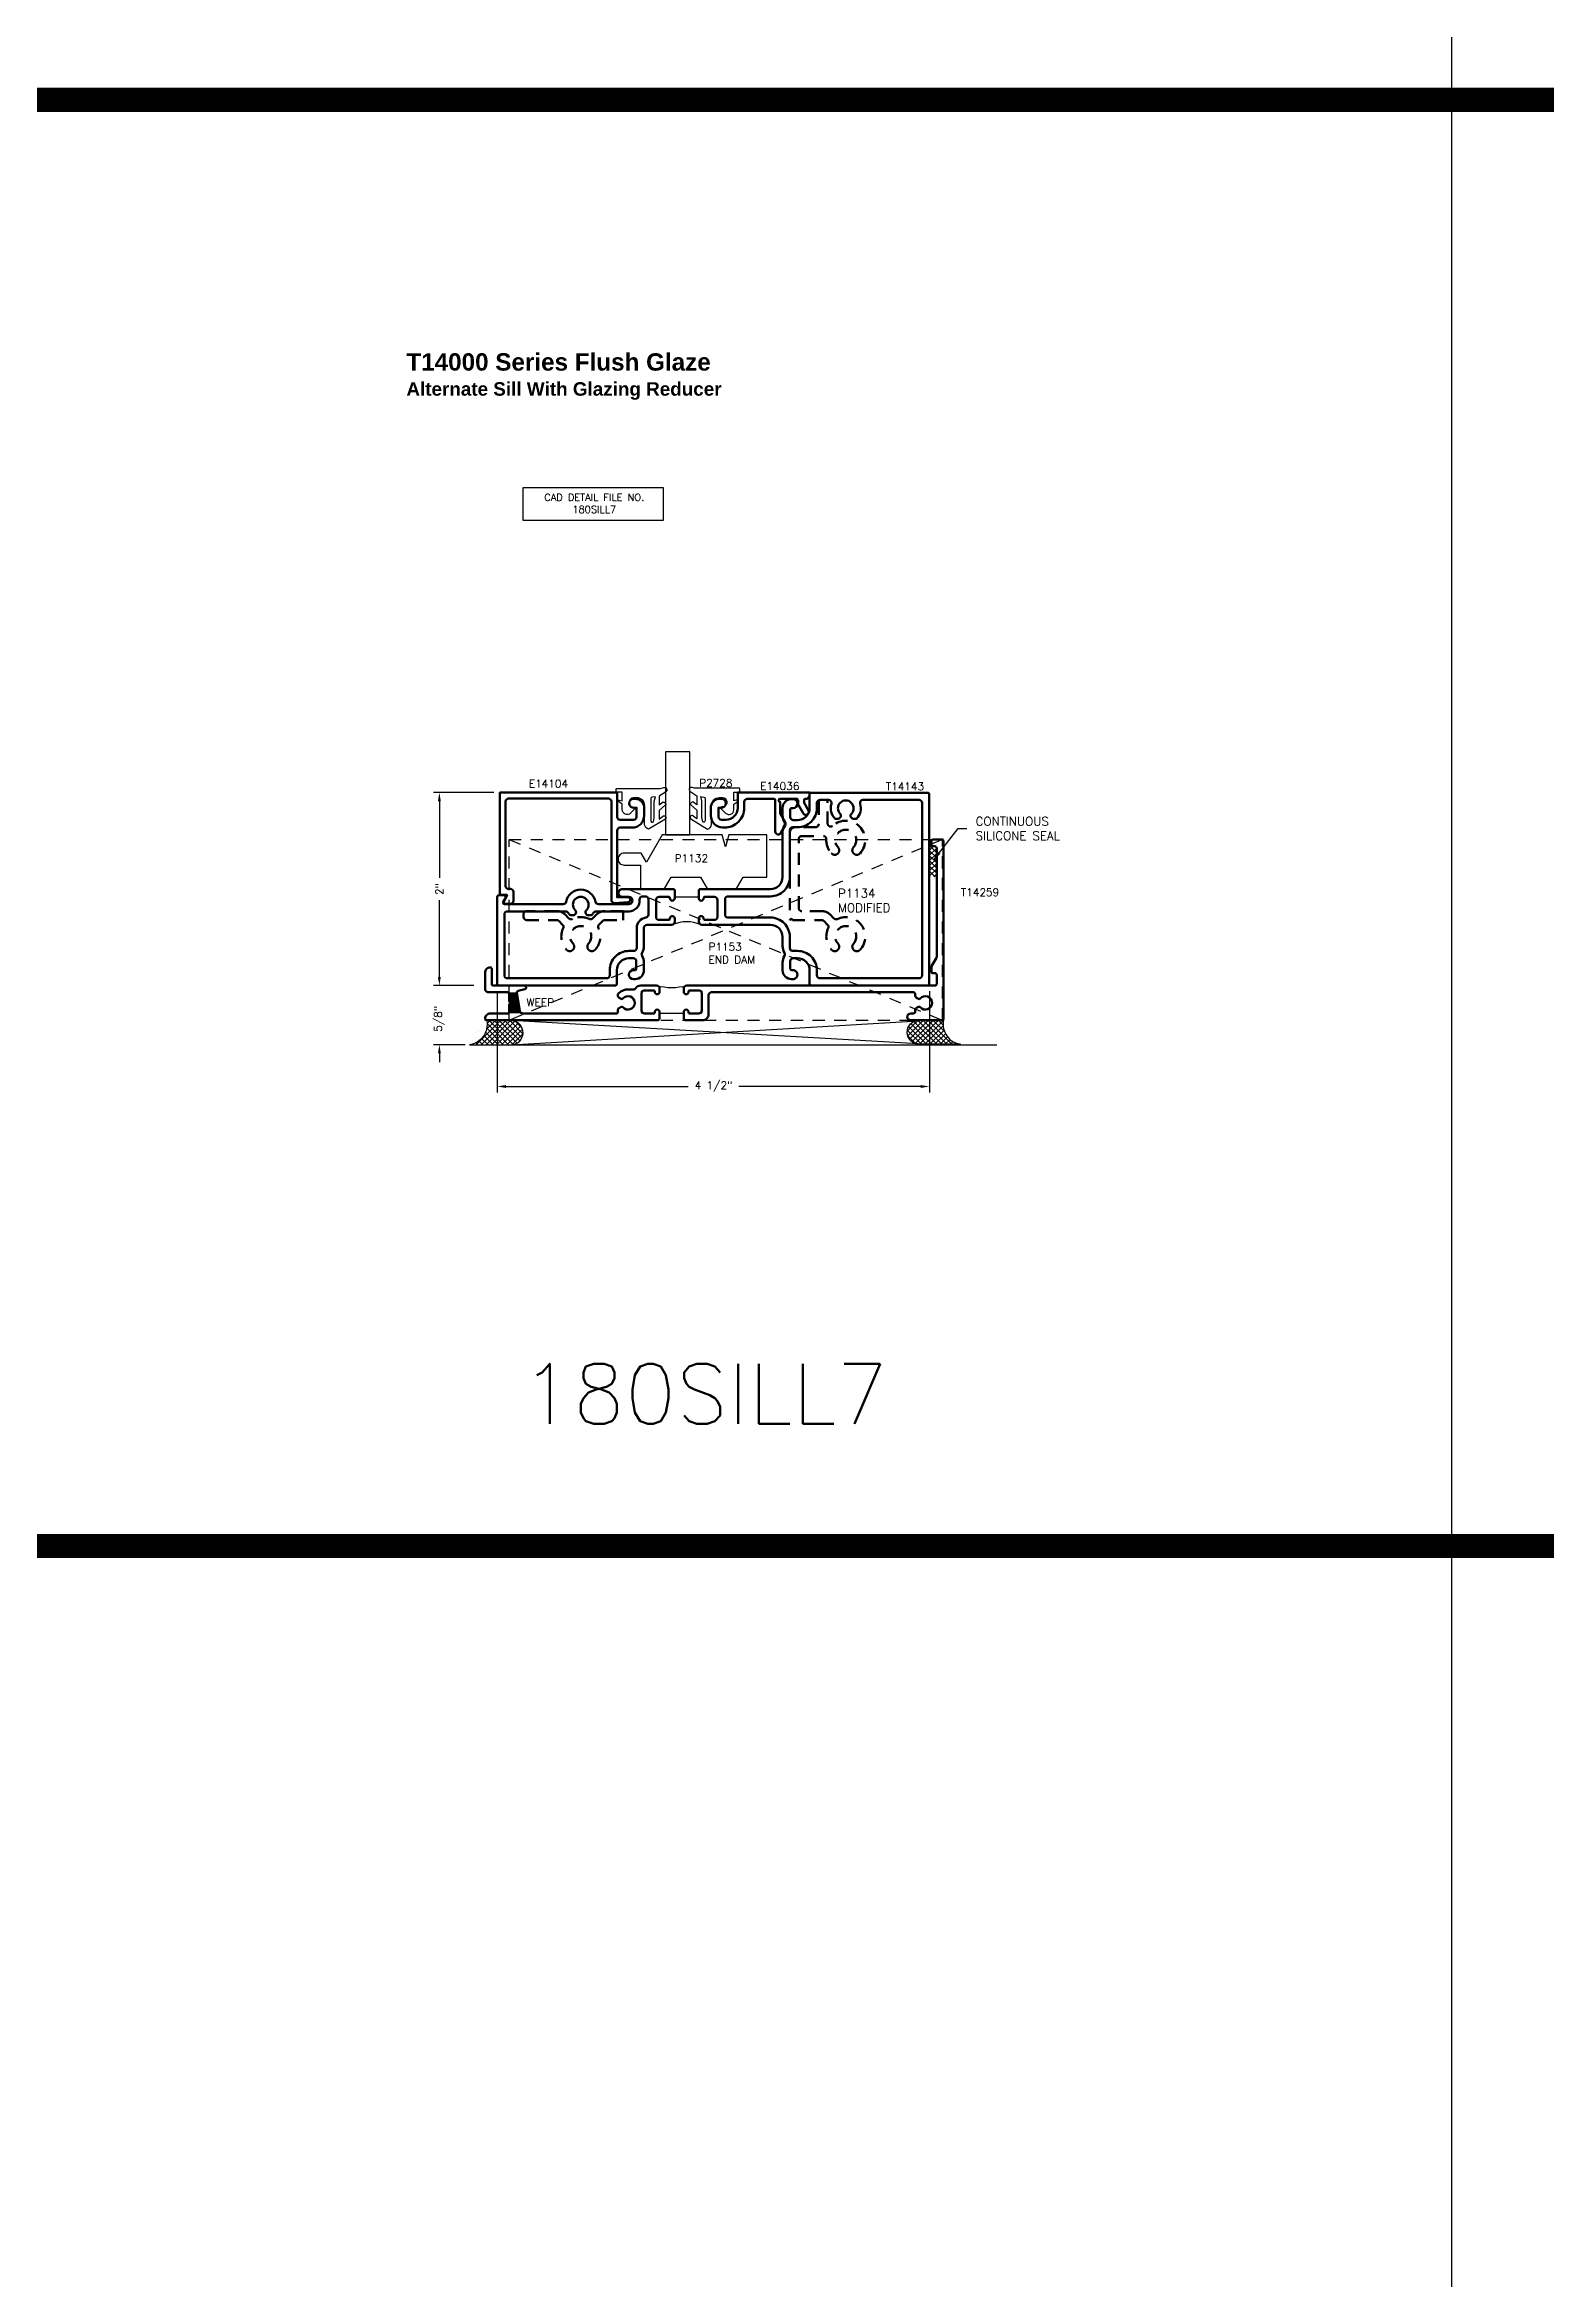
# Model space of a CAD drawing. Extents: x 0 to 139, y -15 to 75.
# Drawn here: x 47.27 to 62.86, y 7.27 to 30.45 of the extents above; entities that cross this region are included whole.
import ezdxf

# ---------------------------------------------------------------- set-up
doc = ezdxf.new("R2010")
doc.units = 0
doc.header["$MEASUREMENT"] = 0
doc.header["$PDMODE"] = 3
doc.linetypes.add('HIDDEN2', pattern=[0.1875, 0.125, -0.0625])
doc.layers.get('DEFPOINTS').update_dxf_attribs({"linetype": 'CONTINUOUS'})
for name, color, linetype in [('R-ANNO-DIMS', 3, 'CONTINUOUS'), ('R-ANNO-TEXT', 6, 'CONTINUOUS'), ('R-Det1', 4, 'CONTINUOUS'), ('R-Det2', 2, 'CONTINUOUS'), ('R-DET3', 5, 'CONTINUOUS'), ('R-OTLN', 1, 'CONTINUOUS'), ('R-PAT1', 5, 'CONTINUOUS'), ('TITLE', 7, 'CONTINUOUS')]:
    doc.layers.add(name, color=color, linetype=linetype)
doc.styles.get("Standard").update_dxf_attribs({"font": 'simplex'})
doc.dimstyles.new('1X', dxfattribs={"dimtxt": 0.08, "dimasz": 0.09, "dimexe": 0.0625, "dimexo": 0.0625, "dimgap": 0.062, "dimtad": 0, "dimdec": 5, "dimzin": 4, "dimdsep": 46, "dimlunit": 5, "dimtxsty": 'Standard', "dimcen": 0, "dimclrd": 256, "dimclre": 256, "dimclrt": 256, "dimadec": 0, "dimazin": 1, "dimtfac": 1, "dimtdec": 5, "dimtofl": 0, "dimtmove": 0, "dimatfit": 3, "dimfxl": 0, "dimfrac": 2, "dimtolj": 1, "dimtzin": 4, "dimarcsym": 0})

# ---------------------------------------------------------------- blocks, each defined once
blk = doc.blocks.new('*D69')
at = {"layer": 'DEFPOINTS', "color": 0}
for p in [(51.999, 22.695), (51.371, 20.693), (51.789, 20.693)]:
    blk.add_point(p, dxfattribs=at)
at = {"layer": 'R-ANNO-DIMS', "lineweight": -2}
for p, q in [((51.936, 22.695), (51.309, 22.695)), ((51.371, 22.605), (51.371, 21.809)), ((51.371, 20.783), (51.371, 21.579)), ((51.727, 20.693), (51.309, 20.693))]:
    blk.add_line(p, q, dxfattribs=at)
at = {"layer": 'R-ANNO-DIMS'}
for points in [[(51.356, 22.605), (51.386, 22.605), (51.371, 22.695)], [(51.356, 20.783), (51.386, 20.783), (51.371, 20.693)]]:
    blk.add_solid(points, dxfattribs=at)
at = {"layer": 'R-ANNO-DIMS', "insert": (51.371, 21.694), "char_height": 0.08, "attachment_point": 5, "rotation": 90}
blk.add_mtext('\\A1;2"', dxfattribs=at)
blk = doc.blocks.new('*D68')
at = {"layer": 'DEFPOINTS', "color": 0}
for p in [(51.971, 20.696), (56.456, 20.696), (56.456, 19.646)]:
    blk.add_point(p, dxfattribs=at)
at = {"layer": 'R-ANNO-DIMS', "lineweight": -2}
for p, q in [((51.971, 20.633), (51.971, 19.584)), ((56.456, 20.633), (56.456, 19.584)), ((52.061, 19.646), (53.954, 19.646)), ((56.366, 19.646), (54.478, 19.646))]:
    blk.add_line(p, q, dxfattribs=at)
at = {"layer": 'R-ANNO-DIMS'}
for points in [[(52.061, 19.661), (52.061, 19.631), (51.971, 19.646)], [(56.366, 19.661), (56.366, 19.631), (56.456, 19.646)]]:
    blk.add_solid(points, dxfattribs=at)
at = {"layer": 'R-ANNO-DIMS', "insert": (54.216, 19.646), "char_height": 0.08, "attachment_point": 5}
blk.add_mtext('\\A1;4 1/2"', dxfattribs=at)
blk = doc.blocks.new('*D70')
at = {"layer": 'DEFPOINTS', "color": 0}
for p in [(51.371, 20.693), (51.789, 20.693), (51.7, 20.079)]:
    blk.add_point(p, dxfattribs=at)
at = {"layer": 'R-ANNO-DIMS', "lineweight": -2}
for p, q in [((51.371, 20.783), (51.371, 20.873)), ((51.727, 20.693), (51.309, 20.693)), ((51.637, 20.079), (51.309, 20.079)), ((51.371, 19.989), (51.371, 19.899))]:
    blk.add_line(p, q, dxfattribs=at)
at = {"layer": 'R-ANNO-DIMS'}
for points in [[(51.356, 20.783), (51.386, 20.783), (51.371, 20.693)], [(51.356, 19.989), (51.386, 19.989), (51.371, 20.079)]]:
    blk.add_solid(points, dxfattribs=at)
at = {"layer": 'R-ANNO-DIMS', "insert": (51.371, 20.348), "char_height": 0.08, "attachment_point": 5, "rotation": 90}
blk.add_mtext('\\A1;5/8"', dxfattribs=at)
blk = doc.blocks.new('P2728 gasket')
at = {"layer": 'R-Det2'}
blk.add_lwpolyline([(86.461, 33.362), (86.567, 33.537, 0.301952), (86.52, 33.577), (86.32, 33.577, -0.414214), (86.24, 33.657), (86.24, 33.695, -0.388879), (86.276, 33.735), (86.292, 33.736, -0.440011), (86.336, 33.696), (86.336, 33.682, 0.668179), (86.353, 33.675), (86.401, 33.724, 0.668179), (86.366, 33.809), (86.307, 33.809), (86.279, 33.849, 0.836323), (86.264, 33.842), (86.273, 33.809), (86.189, 33.809, -0.414214), (86.183, 33.815), (86.183, 33.865, 0.414214), (86.177, 33.871), (86.149, 33.871, 0.414214), (86.143, 33.865), (86.143, 33.427, -0.083245), (86.135, 33.378), (86.135, 33.378)], format="xyb", dxfattribs=at)
for points in [[(86.174, 33.352), (86.223, 33.426), (86.314, 33.426), (86.283, 33.384)], [(86.313, 33.359), (86.371, 33.426), (86.462, 33.426), (86.431, 33.388)]]:
    blk.add_lwpolyline(points, dxfattribs=at)
at = {"layer": 'R-Det2', "lineweight": 25}
blk.add_lwpolyline([(86.235, 33.499, -0.372312), (86.249, 33.512), (86.48, 33.512, -0.668179), (86.49, 33.486), (86.448, 33.478), (86.274, 33.478), (86.23, 33.465)], format="xyb", close=True, dxfattribs=at)
at = {"layer": 'R-Det2', "ltscale": 0.1}
for centre, radius, start, end in [((86.157, 33.369), 0.0237, 157.7655, 314.5007), ((86.313, 33.388), 0.0297, 188.4603, 270), ((86.446, 33.375), 0.0199, 139.7022, 319.7022)]:
    blk.add_arc(centre, radius, start, end, dxfattribs=at)
blk = doc.blocks.new('P1153')
at = {"layer": 'R-DET3', "linetype": 'HIDDEN2'}
for p, q in [((150.972, 34.469), (155.472, 32.594)), ((155.47, 34.469), (150.972, 32.594)), ((150.972, 32.594), (150.972, 34.469)), ((150.972, 34.468), (155.467, 34.468)), ((155.47, 32.595), (155.47, 34.47)), ((150.972, 32.594), (155.472, 32.594))]:
    blk.add_line(p, q, dxfattribs=at)

msp = doc.modelspace()

# ---------------------------------------------------------------- hatches: boundary and pattern name
at = {"layer": 'R-PAT1'}
h = msp.add_hatch(dxfattribs=at)
h.set_pattern_fill('ANSI37', color=256, scale=0.3, style=0)
h.set_pattern_definition([(45, (42.057633, 15.225885), (-0.0265165, 0.0265165), []), (135, (42.057633, 15.225885), (-0.0265165, -0.0265165), [])])
h.paths.add_polyline_path([(56.4555207, 21.8210466), (56.5321251, 21.8210466), (56.5321251, 22.1236013, 0.3522849494), (56.5203394, 22.1382528), (56.4555207, 22.1374598)])
h = msp.add_hatch(color=256, dxfattribs=at)
edge = h.paths.add_edge_path()
edge.add_line((52.0945969, 20.5353468), (52.0945969, 20.6079861))
edge.add_arc((52.0795969, 20.6079861), 0.015, 0.00000007, 61.04497582)
edge.add_arc((52.0873429, 20.6219861), 0.001, 90, 241.04497576, ccw=False)
edge.add_line((52.0873429, 20.6229861), (52.175277, 20.6229861))
edge.add_arc((52.175277, 20.6219861), 0.001, -0.87114697, 89.99999943, ccw=False)
edge.add_arc((52.1912752, 20.6217429), 0.015, 179.1288536, 188.70564744)
edge.add_line((52.176448, 20.6194725), (52.2055686, 20.429294))
edge.add_arc((52.2362114, 20.4339861), 0.031, 188.70564744, 249.63586525)
edge.add_arc((52.2250759, 20.4039861), 0.001, -89.99999994, 69.63586531, ccw=False)
edge.add_line((52.2250759, 20.4029861), (52.0873429, 20.4029861))
edge.add_arc((52.0873429, 20.4039861), 0.001, 118.95502424, 270, ccw=False)
edge.add_arc((52.0795969, 20.4179861), 0.015, 298.95502418, 359.99999993)
edge.add_line((52.0945969, 20.4179861), (52.0945969, 20.4906254))
edge.add_arc((52.1095969, 20.4906254), 0.015, 131.8103149, 180, ccw=False)
edge.add_arc((52.0895969, 20.5129861), 0.015, 311.8103149, 408.1896851)
edge.add_arc((52.1095969, 20.5353468), 0.015, 180, 228.1896851, ccw=False)
h = msp.add_hatch(dxfattribs=at)
h.set_pattern_fill('ANSI37', color=256, scale=0.3, style=0)
h.set_pattern_definition([(315, (50.24903, 26.264767), (-0.0265165, -0.0265165), []), (225, (50.24903, 26.264767), (-0.0265165, 0.0265165), [])])
edge = h.paths.add_edge_path()
edge.add_line((51.6845458, 20.0773921), (52.1131892, 20.0773921))
edge.add_arc((52.1131892, 20.2031678), 0.1257757, 270.0000074, 447.46272372)
edge.add_line((52.1187572, 20.3288202), (51.8625668, 20.3272553))
edge.add_arc((51.6520689, 20.2888802), 0.2139673, -81.2696477, 10.33190092, ccw=False)
h = msp.add_hatch(dxfattribs=at)
h.set_pattern_fill('ANSI37', color=256, scale=0.3, style=0)
h.set_pattern_definition([(315, (50.503586, 26.270498), (-0.0265165, -0.0265165), []), (225, (50.503586, 26.270498), (-0.0265165, 0.0265165), [])])
edge = h.paths.add_edge_path()
edge.add_line((56.780146, 20.0831229), (56.3515027, 20.083123))
edge.add_arc((56.3515027, 20.2088987), 0.1257757, 92.53727628, 269.9999926, ccw=False)
edge.add_line((56.3459347, 20.3345511), (56.6021251, 20.3329861))
edge.add_arc((56.8126229, 20.2946111), 0.2139673, 169.66809908, 261.2696477)

# ---------------------------------------------------------------- linework, layer by layer
at = {"layer": 'R-ANNO-TEXT'}
msp.add_lwpolyline([(52.2416645, 25.8594073), (53.6931444, 25.8594073), (53.6931444, 25.5173445), (52.2416645, 25.5173445)], close=True, dxfattribs=at)
at = {"layer": 'R-Det1', "color": 5}
msp.add_line((51.6999655, 20.0793506), (57.1559655, 20.0793506), dxfattribs=at)
at = {"layer": 'R-Det1', "lineweight": 50}
for points in [[(53.371964, 22.3311023, 0.4144), (53.496964, 22.4561023), (53.496964, 22.5361023, 0.4139789032), (53.403964, 22.6291023), (53.387464, 22.6291023, 1), (53.387464, 22.5361023), (53.416964, 22.5361023), (53.416964, 22.4421023, -0.4129032258), (53.385964, 22.4111023), (53.246964, 22.4111023, -0.4129032258), (53.215964, 22.4421023), (53.215964, 22.6951023), (51.998864, 22.6951023), (51.998864, 21.6331023), (52.073864, 21.6331023), (52.041264, 21.5627023, 0.5484584395), (52.055864, 21.5401023), (52.108864, 21.5401023, 0.4133333333), (52.138864, 21.5701023), (52.138864, 21.6331023), (52.138864, 21.6641023, 0.4129032258), (52.107864, 21.6951023), (52.088864, 21.6951023, -0.4133333333), (52.058864, 21.7251023), (52.058864, 22.6021023, -0.4129032258), (52.089864, 22.6331023), (53.124964, 22.6331023, -0.4129032258), (53.155964, 22.6021023), (53.155964, 21.5789023, 0.4379270187), (53.189464, 21.5480023), (53.329764, 21.5592023, 0.963981017), (53.327864, 21.6091023), (53.215964, 21.6091023), (53.215964, 22.3001023, -0.4129032258), (53.246964, 22.3311023), (53.371964, 22.3311023)], [(55.2005726, 22.5101384), (55.1555206, 22.5881494), (55.1555206, 22.6146013, -0.4142135624), (55.1705206, 22.6296013), (55.1846337, 22.6296013, 0.2678077575), (55.1976201, 22.6370944), (55.2135206, 22.6646013), (55.2135206, 22.6956013), (54.4685206, 22.6956013), (54.4685206, 22.5366013, -0.4142135624), (54.3435206, 22.4116013), (54.2985206, 22.4116013, -0.4129032258), (54.2675206, 22.4426013), (54.2675206, 22.5366013), (54.2970206, 22.5366013, 1), (54.2970206, 22.6296013), (54.2805206, 22.6296013, 0.4150537634), (54.1875206, 22.5366013), (54.1875206, 22.4566013, 0.4120367457), (54.3115206, 22.3316013), (54.3295206, 22.3316013, 0.4142135624), (54.5345206, 22.5366013), (54.5345206, 22.5986013, -0.4142135624), (54.5655206, 22.6296013), (54.8415206, 22.6296013, -0.4142135624), (54.8565206, 22.6146013), (54.8565206, 22.2911013, 0.7660915713), (54.9143206, 22.2756013), (54.9595206, 22.3539013, 0.2613254343), (54.9589206, 22.3860013), (54.9065206, 22.4768013), (54.9065206, 22.5986013, -0.4133333333), (54.8915206, 22.6136013), (54.8915206, 22.6146013, -0.4133333333), (54.9065206, 22.6296013), (55.0785206, 22.6296013, -0.4142135624), (55.0935206, 22.6146013), (55.0935206, 22.5716013), (55.1468726, 22.4791384, 1)], [(53.9066296, 20.4029861), (53.9066296, 20.3479861), (53.9216296, 20.3329861), (54.1026296, 20.3329861, 0.4142135624), (54.1646296, 20.3949861), (54.1646296, 20.5919861, -0.4142135624), (54.1956296, 20.6229861), (56.2899714, 20.6229861, -0.4791776784), (56.3095041, 20.5986877, 0.3269025534), (56.3242796, 20.5651784), (56.3423009, 20.5547739, 0.3624762266), (56.3612405, 20.5580619, -2.7339006994), (56.3610518, 20.4677301, 0.3636585422), (56.3420717, 20.4710661), (56.324015, 20.460641, 0.3260540704), (56.3092191, 20.4272246, -0.4782352127), (56.2896734, 20.4029861), (56.2621251, 20.4029861, 1), (56.2621251, 20.3329861), (56.5871251, 20.3329861, 0.4142135624), (56.6021251, 20.3479861), (56.6021251, 22.1929861, 0.4142135624), (56.5871251, 22.2079861), (56.4971251, 22.2079861, 0.4142135624), (56.4771251, 22.1879861), (56.4771251, 22.1576377, 0.4142135624), (56.4971251, 22.1376377), (56.5121251, 22.1376377, -0.4142135624), (56.5321251, 22.1176377), (56.5321251, 20.9906079, -0.1316524976), (56.5294456, 20.9806079), (56.4798046, 20.8946271, 0.1316524976), (56.4771251, 20.8846271), (56.4771251, 20.8349861, 0.4142135624), (56.4921251, 20.8199861), (56.5171251, 20.8199861, -0.4142135624), (56.5321251, 20.8049861), (56.5321251, 20.7079861, -0.4142135624), (56.5171251, 20.6929861), (53.9376296, 20.6929861, 0.4142135624), (53.9066296, 20.6619861), (53.9066296, 20.6279861, 0.4142135624), (53.9316296, 20.6029861, 0.4142135624), (53.9566296, 20.6279861, -0.4142135624), (53.9716296, 20.6429861), (54.0636296, 20.6429861, -0.4142135624), (54.0946296, 20.6119861), (54.0946296, 20.4339861, -0.4142135624), (54.0636296, 20.4029861), (53.9716296, 20.4029861, -0.4142135624), (53.9566296, 20.4179861, 0.4142135624), (53.9316296, 20.4429861, 0.4142135624), (53.9066296, 20.4179861)], [(53.6566296, 20.4029861), (53.6566296, 20.4179861, 0.4142135624), (53.6316296, 20.4429861, 0.4142135624), (53.6066296, 20.4179861, -0.4142135624), (53.5916296, 20.4029861), (53.4996296, 20.4029861, -0.4142135624), (53.4686296, 20.4339861), (53.4686296, 20.6119861, -0.4142135624), (53.4996296, 20.6429861), (53.5916296, 20.6429861, -0.4142135624), (53.6066296, 20.6279861, 0.4142135624), (53.6316296, 20.6029861, 0.4142135624), (53.6566296, 20.6279861), (53.6566296, 20.6619861, 0.4142135624), (53.6256296, 20.6929861), (53.4606296, 20.6929861, 0.2643693156), (53.4073554, 20.6627013, -0.2643693156), (53.3901701, 20.652932), (53.3286296, 20.652932, 0.1915114353), (53.2324976, 20.6147094, 0.5020398469), (53.238284, 20.5653262), (53.2563052, 20.5549216, 0.3624762266), (53.2752448, 20.5582097, -2.7339006994), (53.2750561, 20.4678779, 0.3636585422), (53.256076, 20.4712138), (53.2359861, 20.4596149), (53.2380658, 20.4609159, 0.3670284037), (53.2243938, 20.4232095, -0.5226700084), (53.2103326, 20.4029861), (52.2362114, 20.4029861, -0.3703793277), (52.2055686, 20.429294), (52.176448, 20.6194725, -0.3873357555), (52.187643, 20.6362965), (52.2569019, 20.6535813, 0.88462431), (52.252059, 20.6929861), (51.9295969, 20.6929861, -0.4142135624), (51.9145969, 20.7079861), (51.9145969, 20.8659861, 0.4142135624), (51.8995969, 20.8809861, 0.4142135624), (51.8445969, 20.8259861), (51.8445969, 20.6579861, 0.4142135624), (51.8795969, 20.6229861), (52.0795969, 20.6229861, -0.4142135624), (52.0945969, 20.6079861), (52.0945969, 20.5353468, 0.2134217653), (52.0995969, 20.5241665, -0.4306146857), (52.1002035, 20.5023795), (52.0989903, 20.5011663, 0.1989123674), (52.0945969, 20.4905597), (52.0945969, 20.4179861, -0.4142135624), (52.0795969, 20.4029861), (51.8995969, 20.4029861, 0.4142135624), (51.8445969, 20.3479861), (51.8445969, 20.3479861, 0.4142135624), (51.8595969, 20.3329861), (53.6416296, 20.3329861), (53.6566296, 20.3479861)]]:
    msp.add_lwpolyline(points, format="xyb", close=True, dxfattribs=at)
at = {"layer": 'R-Det2'}
msp.add_lwpolyline([(53.7185539, 23.1175804), (53.7185539, 22.2549871), (53.9685539, 22.2549871), (53.9685539, 23.1175804), (53.7185539, 23.1175804)], dxfattribs=at)
at = {"layer": 'R-Det2', "color": 2}
msp.add_lwpolyline([(54.0806579, 21.8179861), (54.1528267, 21.6929861), (54.4525209, 21.6929861), (54.5246897, 21.8179861), (54.7706316, 21.8179861), (54.7706316, 22.2549871), (54.3743203, 22.2549871), (54.3408267, 22.1299871), (54.307333, 22.2549871), (53.6831943, 22.2549871), (53.5205259, 21.9732371), (53.4663993, 22.0669871), (53.2889049, 22.0669871, 0.4142135624), (53.2269049, 22.0049871), (53.2269049, 22.0039871, 0.4142135624), (53.2889049, 21.9419871), (53.4581316, 21.9419871), (53.4581316, 21.6929861), (53.7028267, 21.6929861), (53.7749954, 21.8179861)], format="xyb", close=True, dxfattribs=at)
at = {"layer": 'R-DET3'}
for p, q in [((52.1187572, 20.0788202), (56.4601251, 20.3326013)), ((56.4601251, 20.0826013), (52.1187572, 20.3288202))]:
    msp.add_line(p, q, dxfattribs=at)
at = {"layer": 'R-DET3', "linetype": 'HIDDEN2', "lineweight": 50}
msp.add_lwpolyline([(55.0074963, 21.3716023), (55.0224963, 21.3866023), (55.0374963, 21.3716023), (55.3389181, 21.3716023, -0.1989123674), (55.3608384, 21.3625226), (55.4002652, 21.3230958, -0.3180460654), (55.4063082, 21.2877943, 0.3065542285), (55.4398298, 21.0638715, 0.5062303828), (55.5143283, 21.0720964, 0.3278181232), (55.5082865, 21.1268213, -2.2780811719), (55.6687548, 21.1268213, 0.3278181232), (55.662713, 21.0720964, 0.5062303828), (55.7372115, 21.0638715, 0.8256018173), (55.5013276, 21.3828137, -0.3180460654), (55.4660262, 21.3888567), (55.4265993, 21.4282835, 0.1989123674), (55.3389181, 21.4646023), (55.1315247, 21.4646023, -0.4142135624), (55.1005247, 21.4956023), (55.1005247, 22.2122657, -0.4142135624), (55.1315247, 22.2432657), (55.3558128, 22.2432657, -0.4289597164), (55.3867739, 22.2107138, 0.2010444958), (55.4398298, 22.0638715, 0.0616447566), (55.4485357, 22.0564767, 0.4311315419), (55.5143283, 22.0720964, 0.3278181232), (55.5082865, 22.1268213, -2.2780811719), (55.6687548, 22.1268213, 0.3278181232), (55.662713, 22.0720964, 0.5062303828), (55.7372115, 22.0638715, 0.956981471), (55.4524091, 22.3498582, -0.6516590583), (55.4005207, 22.372764), (55.4005207, 22.5896013, 0.4142135624), (55.3695207, 22.6206013), (55.3385207, 22.6206013, 0.4142135624), (55.3075207, 22.5896013), (55.3075207, 22.3672657, -0.4142135624), (55.2765207, 22.3362657), (55.0695247, 22.3362657, 0.4142135624), (55.0075247, 22.2742657), (55.0075247, 21.3716307)], format="xyb", dxfattribs=at)
msp.add_lwpolyline([(52.2455147, 21.4341023), (52.2455147, 21.4031023, 0.4142135624), (52.2765147, 21.3721023), (52.5889021, 21.3721023, -0.1989123674), (52.6108224, 21.3630226), (52.6502592, 21.3235858, -0.3180460654), (52.6563022, 21.2882843, 0.3065542285), (52.6898238, 21.0643615, 0.5062303828), (52.7643223, 21.0725864, 0.3278181232), (52.7582805, 21.1273113, -2.2780811719), (52.9187488, 21.1273113, 0.3278181232), (52.912707, 21.0725864, 0.5062303828), (52.9872055, 21.0643615, 0.3065542285), (53.0207271, 21.2882843, -0.3180460654), (53.0267701, 21.3235858), (53.0661969, 21.3630126, -0.1989123674), (53.0881172, 21.3720923), (53.2769047, 21.3720923), (53.2769047, 21.4650923), (53.0885314, 21.4650923, 0.1989123674), (53.0001431, 21.4284806), (52.9610091, 21.3893467, -0.3180460654), (52.9257077, 21.3833037, 0.2269397181), (52.7513216, 21.3833037, -0.3180460654), (52.7160202, 21.3893467), (52.6768762, 21.4284906, 0.1989123674), (52.5884879, 21.4651023), (52.2765147, 21.4651023, 0.4142135624)], format="xyb", close=True, dxfattribs=at)
at = {"layer": 'R-OTLN', "lineweight": 50}
for points in [[(54.0630247, 21.5979861, 0.4142135624), (54.0880247, 21.5729861, 0.4142135624), (54.1130247, 21.5979861, -0.4142135624), (54.1280247, 21.6129861), (54.2250247, 21.6129861, -0.4142135624), (54.2560247, 21.5819861), (54.2560247, 21.4039861, -0.4142135624), (54.2250247, 21.3729861), (54.1280247, 21.3729861, -0.4142135624), (54.1130247, 21.3879861, 0.4142135624), (54.0880247, 21.4129861, 0.4142135624), (54.0630247, 21.3879861), (54.0630247, 21.3539861, 0.4142135624), (54.0940247, 21.3229861), (54.8075197, 21.3229861, -0.4142135624), (54.9325197, 21.1979861), (54.9325197, 21.1005923, 0.1433240595), (54.9522428, 21.0331995, -0.2926598756), (54.9522428, 20.9997727, 0.1433240595), (54.9325197, 20.9323799), (54.9325197, 20.851986, 0.4142132454), (55.0255207, 20.7589851), (55.0480207, 20.7589861, 0.8637118889), (55.0480207, 20.8519861), (55.0275191, 20.8519869, -0.4142026818), (55.0125197, 20.8669869), (55.0125197, 20.9459861, -0.4142135624), (55.0435197, 20.9769861), (55.0885207, 20.9769861, -0.4142135624), (55.2135207, 20.8519861), (55.2135207, 20.7129861, 0.4142135624), (55.2335207, 20.6929861), (56.4355207, 20.6929861, 0.4142135624), (56.4555207, 20.7129861), (56.4555207, 22.6729861, 0.4142135624), (56.4355207, 22.6929861), (55.2335207, 22.6929861, 0.4142135624), (55.2135207, 22.6729861), (55.2135207, 22.5339861, -0.4142135624), (55.0885207, 22.4089861), (55.0435197, 22.4089861, -0.4142135624), (55.0125197, 22.4399861), (55.0125197, 22.5189851, -0.4142135624), (55.0275197, 22.5339851), (55.0420207, 22.5339851, 1), (55.0420207, 22.6269851), (55.0255207, 22.6269861, 0.4142198612), (54.9325197, 22.5339851), (54.9325197, 22.4535923, 0.1433240595), (54.9522428, 22.3861995, -0.2926598756), (54.9522428, 22.3527727, 0.1433240595), (54.9325197, 22.2853799), (54.9325197, 21.8179861, -0.4142135624), (54.8075197, 21.6929861), (54.0730247, 21.6929861), (54.0630247, 21.6829861)], [(55.2885207, 20.8519861, 0.4142135624), (55.0885207, 21.0519861), (55.0385197, 21.0519861, -0.4142135624), (55.0075197, 21.0829861), (55.0075197, 21.1979861, 0.4142135624), (54.8075197, 21.3979861), (54.3671247, 21.3979861, -0.4142135624), (54.3361247, 21.4289861), (54.3361247, 21.5869861, -0.4142135624), (54.3671247, 21.6179861), (54.8075197, 21.6179861, 0.4142135624), (55.0075197, 21.8179861), (55.0075197, 22.3029861, -0.4142135624), (55.0385197, 22.3339861), (55.0885207, 22.3339861, 0.4142135624), (55.2885207, 22.5339861), (55.2885207, 22.5869861, -0.4142135624), (55.3195207, 22.6179861), (55.4097918, 22.6179861, -0.5046141751), (55.4394207, 22.5778685, 0.2746427098), (55.4769187, 22.4229861), (55.5081465, 22.4229861, 0.6627717165), (55.5303929, 22.4755754, -2.3639448585), (55.6466484, 22.4755754, 0.6627717165), (55.6688948, 22.4229861), (55.7001226, 22.4229861, 0.2746427098), (55.7376207, 22.5778685, -0.5046141751), (55.7672495, 22.6179861), (56.3495207, 22.6179861, -0.4142135624), (56.3805207, 22.5869861), (56.3805207, 20.7989861, -0.4142135624), (56.3495207, 20.7679861), (55.3195207, 20.7679861, -0.4142135624), (55.2885207, 20.7989861)], [(53.8130247, 21.5979861), (53.8130247, 21.6829861), (53.8030247, 21.6929861), (53.2699047, 21.6929861, 0.4142135624), (53.2299047, 21.6529861, 0.4142135624), (53.2699047, 21.6129861), (53.3379047, 21.6129861, -0.4142135624), (53.3749047, 21.5759861), (53.3749047, 21.5744871, -0.4142135624), (53.3379047, 21.5374871), (53.0219079, 21.5374871, -0.3577911887), (52.9915038, 21.5624378, 0.8206356711), (52.6855255, 21.5624378, -0.3577911887), (52.6551215, 21.5374871), (52.0473557, 21.5374871, -0.5773640241), (52.0343647, 21.5599871), (52.0635207, 21.6104861), (52.0435207, 21.6304871), (51.9905207, 21.6304871, 0.4142135624), (51.9705207, 21.6104871), (51.9705207, 20.7129861, 0.4142135624), (51.9905207, 20.6929861), (53.1935207, 20.6929861, 0.4142135624), (53.2135207, 20.7129861), (53.2135207, 20.8519861, -0.4142135624), (53.3385207, 20.9769861), (53.3835217, 20.9769861, -0.4142135624), (53.4145217, 20.9459861), (53.4145217, 20.8669861, -0.4142135624), (53.3995217, 20.8519861), (53.3850207, 20.8519861, 1), (53.3850207, 20.7589861), (53.4015217, 20.7589861, 0.4142135624), (53.4945217, 20.8519861), (53.4945217, 20.9323799, 0.1433240595), (53.4747985, 20.9997727, -0.2926598756), (53.4747985, 21.0331995, 0.1433240595), (53.4945217, 21.1005923), (53.4945217, 21.2919861, -0.4142135624), (53.5255217, 21.3229861), (53.7820247, 21.3229861, 0.4142135624), (53.8130247, 21.3539861), (53.8130247, 21.3879861, 0.4142135624), (53.7880247, 21.4129861, 0.4142135624), (53.7630247, 21.3879861, -0.4142135624), (53.7480247, 21.3729861), (53.6510247, 21.3729861, -0.4142135624), (53.6200247, 21.4039861), (53.6200247, 21.5819861, -0.4142135624), (53.6510247, 21.6129861), (53.7480247, 21.6129861, -0.4142135624), (53.7630247, 21.5979861, 0.4142135624), (53.7880247, 21.5729861, 0.4142135624), (53.8130247, 21.5979861)], [(52.8969145, 21.4758865, 0.6757771741), (52.9195147, 21.4229861), (52.9500881, 21.4229861, 0.0516171452), (52.970051, 21.4481504, -0.2562196458), (52.9961917, 21.4624871), (53.3439047, 21.4624871), (53.3379047, 21.4624871, 0.4400853749), (53.449476, 21.5842765, -0.4400853749), (53.4803574, 21.6179861), (53.5091247, 21.6179861, -0.4142135624), (53.5401247, 21.5869861), (53.5401247, 21.4280013, -0.3794949899), (53.5128349, 21.3972242, 0.3794949899), (53.4195217, 21.2919861), (53.4195217, 21.0829861, -0.4142135624), (53.3885217, 21.0519861), (53.3385207, 21.0519861, 0.4142135624), (53.1385207, 20.8519861), (53.1385207, 20.7989861, -0.4142135624), (53.1075207, 20.7679861), (52.0765207, 20.7679861, -0.4142135624), (52.0455207, 20.7989861), (52.0455207, 21.4314871, -0.4142135624), (52.0765207, 21.4624871), (52.6808376, 21.4624871, -0.2562196458), (52.7069783, 21.4481504, 0.0516171452), (52.7269412, 21.4229861), (52.7575147, 21.4229861, 0.6757771741), (52.7801148, 21.4758865, -2.3476027329)]]:
    msp.add_lwpolyline(points, format="xyb", close=True, dxfattribs=at)
at = {"layer": 'R-PAT1'}
msp.add_lwpolyline([(54.2510247, 21.5979861), (54.2510247, 21.3879861, -0.4142135624), (54.2360247, 21.3729861), (54.1280247, 21.3729861, -0.4142135624), (54.1130247, 21.3879861, 0.4142135624), (54.0880247, 21.4129861, 0.4142135624), (54.0630247, 21.3879861), (54.0630247, 21.3539861, 0.3026074371), (54.0820839, 21.3253781, 0.2003205128), (53.7939654, 21.3253781, 0.3026074371), (53.8130247, 21.3539861), (53.8130247, 21.3879861, 0.4142135624), (53.7880247, 21.4129861, 0.4142135624), (53.7630247, 21.3879861, -0.4142135624), (53.7480247, 21.3729861), (53.6400247, 21.3729861, -0.4142135624), (53.6250247, 21.3879861), (53.6250247, 21.5979861, -0.4142135624), (53.6400247, 21.6129861), (53.7480247, 21.6129861, -0.4142135624), (53.7630247, 21.5979861, 0.4142135624), (53.7880247, 21.5729861, 0.4142135624), (53.8130247, 21.5979861), (53.8130247, 21.6129861), (54.0630247, 21.6129861), (54.0630247, 21.5979861, 0.4142135624), (54.0880247, 21.5729861, 0.4142135624), (54.1130247, 21.5979861, -0.4142135624), (54.1280247, 21.6129861), (54.2360247, 21.6129861, -0.4142135624)], format="xyb", close=True, dxfattribs=at)
for points in [[(53.9376296, 20.6929861), (53.9376296, 20.6929861, 0.4142135624), (53.9066296, 20.6619861), (53.9066296, 20.6279861, 1), (53.9566296, 20.6279861, -0.4142135624), (53.9716296, 20.6429861), (54.0796296, 20.6429861, -0.4142135624), (54.0946296, 20.6279861), (54.0946296, 20.4179861, -0.4142135624), (54.0796296, 20.4029861), (53.9716296, 20.4029861, -0.4142135624), (53.9566296, 20.4179861, 1), (53.9066296, 20.4179861), (53.9066296, 20.4029861), (53.6566296, 20.4029861), (53.6566296, 20.4179861, 1), (53.6066296, 20.4179861, -0.4142135624), (53.5916296, 20.4029861), (53.4836296, 20.4029861, -0.4142135624), (53.4686296, 20.4179861), (53.4686296, 20.6279861, -0.4142135624), (53.4836296, 20.6429861), (53.5916296, 20.6429861, -0.4142135624), (53.6066296, 20.6279861, 1), (53.6566296, 20.6279861), (53.6566296, 20.6619861, 0.4142135624), (53.6256296, 20.6929861), (53.6256296, 20.6929861), (53.6256296, 20.6929861, 0.1298789824), (53.9376292, 20.6929861)], [(51.6845458, 20.0773921), (52.1131892, 20.0773921, 0.9780995873), (52.1187572, 20.3288202), (51.8625668, 20.3272553, -0.4224245011), (51.6845458, 20.0773921, -1.1845073301)], [(56.780146, 20.0831229), (56.3515027, 20.083123, -0.9780995873), (56.3459347, 20.3345511), (56.6021251, 20.3329861, 0.4224245011), (56.780146, 20.0831229, 1.1845073301)]]:
    msp.add_lwpolyline(points, format="xyb", dxfattribs=at)
at = {"layer": 'TITLE'}
msp.add_line((61.875778, 74.8789502), (61.875778, -0.1210498), dxfattribs=at)
at = {"layer": 'TITLE', "const_width": 0.25}
for points in [[(0.25, 29.8789502), (138.9080005, 29.8789502)], [(0.25, 14.8789502), (138.9080005, 14.8789502)]]:
    msp.add_lwpolyline(points, dxfattribs=at)

# ---------------------------------------------------------------- block references
at = {"layer": 'R-Det2', "xscale": -1, "rotation": 90}
msp.add_blockref('P2728 gasket', (87.0784216, 108.8806633), dxfattribs=at)
at = {"layer": 'R-Det2', "rotation": 270}
msp.add_blockref('P2728 gasket', (20.6180965, 108.8823722), dxfattribs=at)
at = {"layer": 'R-OTLN'}
msp.add_blockref('P1153', (-98.8772785, -12.2614622), dxfattribs=at)

# ---------------------------------------------------------------- texts
at = {"layer": 'R-ANNO-TEXT', "insert": (52.9783467, 25.7938246), "char_height": 0.075, "width": 1.875, "attachment_point": 2}
msp.add_mtext('CAD DETAIL FILE NO.\\P180SILL7', dxfattribs=at)
at = {"layer": 'R-ANNO-TEXT'}
for s, insert, char_height, attachment_point in [('E14104', (52.706745, 22.7864839), 0.08, 6), ('\\A1;P2728', (54.4129441, 22.7946424), 0.08, 6), ('\\A1;E14036', (55.1076142, 22.76168), 0.08, 6), ('\\A1;T14143', (56.4019693, 22.7578024), 0.08, 6), ('\\A1;CONTINUOUS \\PSILICONE SEAL', (56.9360373, 22.3216048), 0.09, 4), ('\\A1;P1132', (54.1593064, 22.0135129), 0.08, 6), ('P1134\\PMODIFIED', (55.5079516, 21.5746524), 0.09, 4), ('T14259', (57.1809115, 21.6609347), 0.08, 6), ('\\A1;P1153\\PEND DAM', (54.1638061, 21.0283997), 0.08, 4), ('\\A1;WEEP', (52.5608085, 20.5172764), 0.08, 6)]:
    msp.add_mtext(s, dxfattribs=dict(at, insert=insert, char_height=char_height, attachment_point=attachment_point))
at = {"layer": 'TITLE'}
msp.add_text('180SILL7', height=0.625, dxfattribs=at).set_placement((52.222451, 16.1452543))
at = {"layer": 'TITLE', "insert": (51.0286557, 27.5509738, 6.2106922), "char_height": 0.18, "width": 7.44, "attachment_point": 1}
msp.add_mtext('{\\fArial|b1|i0|c0|p34;\\PT14000 Series Flush Glaze\\P\\H0.7778x;Alternate Sill With Glazing Reducer}', dxfattribs=at)

# ---------------------------------------------------------------- dimensions: what is measured, and where the dimension line sits
at = {"layer": 'R-ANNO-DIMS'}
dim = msp.add_linear_dim(base=(51.3711344, 20.6926013), p1=(51.998864, 22.6951023), p2=(51.7893251, 20.6926013), angle=90, dimstyle='1X', override={"dimpost": '"'}, dxfattribs=at)
dim.commit()
dim.dimension.update_dxf_attribs({"geometry": '*D69', "text_midpoint": (51.3711344, 21.6938518)})
dim = msp.add_linear_dim(base=(51.3711344, 20.6926013), p1=(51.6999655, 20.0793506), p2=(51.7893251, 20.6926013), angle=90, dimstyle='1X', override={"dimpost": '"'}, dxfattribs=at)
dim.commit()
dim.dimension.update_dxf_attribs({"geometry": '*D70', "text_midpoint": (51.3711344, 20.348001), "dimtype": 160})
dim = msp.add_linear_dim(base=(56.4555207, 19.6460461), p1=(51.9705207, 20.6956013), p2=(56.4555207, 20.6956013), dimstyle='1X', override={"dimpost": '"'}, dxfattribs=at)
dim.commit()
dim.dimension.update_dxf_attribs({"geometry": '*D68', "text_midpoint": (54.2160234, 19.6460461), "dimtype": 160})

# ---------------------------------------------------------------- leaders
at = {"layer": 'R-ANNO-TEXT'}
msp.add_leader([(56.5033556, 21.9976431), (56.7560373, 22.3216048), (56.8460373, 22.3216048)], dimstyle='1X', dxfattribs=at)

doc.saveas('drawing.dxf')
